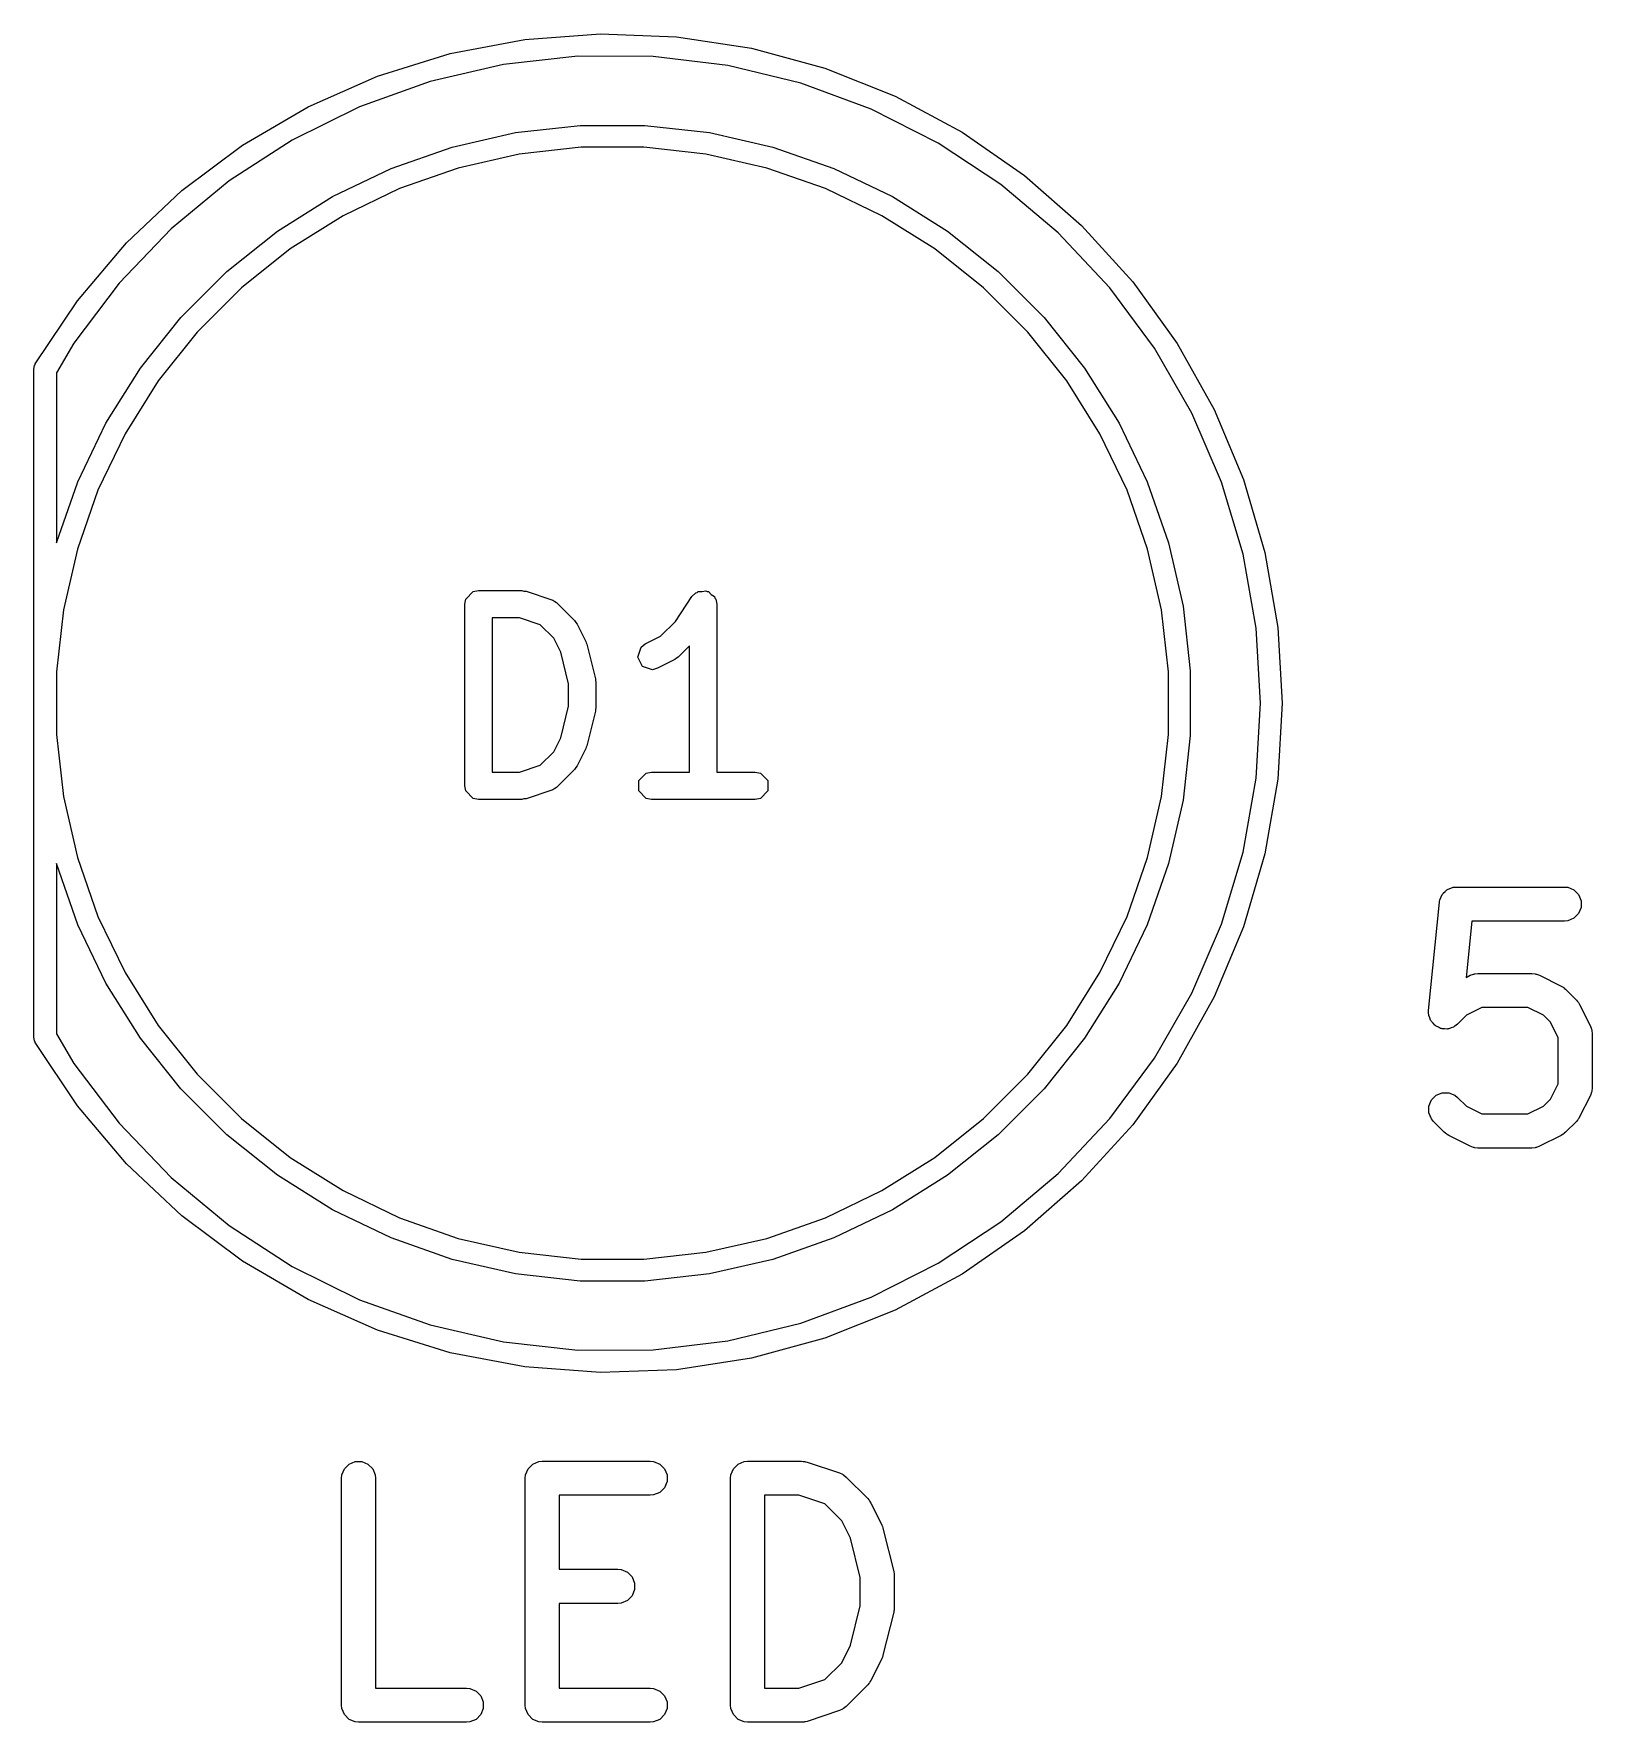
# Model space of a CAD drawing. Header units: millimetres. Extents: x 129 to 276, y -185 to -58.
# Drawn here: x 262.97 to 269.84, y -65.74 to -58.3 of the extents above; entities that cross this region are included whole.
import ezdxf

# ---------------------------------------------------------------- set-up
doc = ezdxf.new("R2010")
doc.units = ezdxf.units.MM
doc.layers.add('F.Fab', color=9, linetype='CONTINUOUS', true_color=0xafafaf)

msp = doc.modelspace()

# ---------------------------------------------------------------- linework, layer by layer
at = {"layer": 'F.Fab', "linetype": 'CONTINUOUS'}
for p, q in [((265.133294, -58.325456), (265.466959, -58.300477)), ((265.466959, -58.300477), (265.801306, -58.313443)), ((265.801306, -58.313443), (266.132034, -58.364187)), ((264.485117, -58.48748), (264.804604, -58.388059)), ((264.804604, -58.388059), (265.133294, -58.325456)), ((266.132034, -58.364187), (266.454888, -58.452057)), ((265.039002, -58.435982), (264.716523, -58.510569)), ((265.367946, -58.399222), (265.039002, -58.435982)), ((265.698934, -58.400783), (265.367946, -58.399222)), ((266.027517, -58.440644), (265.698934, -58.400783)), ((266.349277, -58.518269), (266.027517, -58.440644)), ((266.454888, -58.452057), (266.765716, -58.575922)), ((264.178945, -58.62244), (264.485117, -58.48748)), ((264.716523, -58.510569), (264.404846, -58.621981)), ((266.65989, -58.632615), (266.349277, -58.518269)), ((264.404846, -58.621981), (264.108158, -58.768719)), ((266.765716, -58.575922), (267.060517, -58.734189)), ((263.890024, -58.791204), (264.178945, -58.62244)), ((266.955181, -58.782144), (266.65989, -58.632615)), ((264.108158, -58.768719), (263.830449, -58.948811)), ((264.814069, -58.799661), (265.092859, -58.736029)), ((265.092859, -58.736029), (265.37702, -58.704012)), ((265.37702, -58.704012), (265.66298, -58.704012)), ((265.66298, -58.704012), (265.947141, -58.736029)), ((265.947141, -58.736029), (266.225931, -58.799661)), ((267.060517, -58.734189), (267.3355, -58.924821)), ((263.622073, -58.991599), (263.890024, -58.791204)), ((264.544157, -58.894107), (264.814069, -58.799661)), ((265.108963, -58.830811), (264.840684, -58.892043)), ((265.382411, -58.8), (265.108963, -58.830811)), ((265.657589, -58.8), (265.382411, -58.8)), ((265.931037, -58.830811), (265.657589, -58.8)), ((266.199316, -58.892043), (265.931037, -58.830811)), ((266.225931, -58.799661), (266.495843, -58.894107)), ((267.231179, -58.964848), (266.955181, -58.782144)), ((264.286517, -59.01818), (264.544157, -58.894107)), ((264.840684, -58.892043), (264.580948, -58.982929)), ((266.459052, -58.982929), (266.199316, -58.892043)), ((266.495843, -58.894107), (266.753483, -59.01818)), ((263.378538, -59.221049), (263.622073, -58.991599)), ((263.830449, -58.948811), (263.575452, -59.159836)), ((264.580948, -58.982929), (264.333022, -59.102324)), ((266.706978, -59.102324), (266.459052, -58.982929)), ((267.484175, -59.178268), (267.231179, -58.964848)), ((267.3355, -58.924821), (267.587127, -59.145366)), ((264.044388, -59.17032), (264.286517, -59.01818)), ((266.753483, -59.01818), (266.995612, -59.17032)), ((264.333022, -59.102324), (264.100022, -59.248728)), ((266.939978, -59.248728), (266.706978, -59.102324)), ((263.575452, -59.159836), (263.346593, -59.398958)), ((263.820816, -59.348612), (264.044388, -59.17032)), ((266.995612, -59.17032), (267.219184, -59.348612)), ((267.710768, -59.419538), (267.484175, -59.178268)), ((267.587127, -59.145366), (267.812161, -59.392986)), ((263.162553, -59.4766), (263.378538, -59.221049)), ((264.100022, -59.248728), (263.884879, -59.420299)), ((267.155121, -59.420299), (266.939978, -59.248728)), ((263.618612, -59.550816), (263.820816, -59.348612)), ((267.219184, -59.348612), (267.421388, -59.550816)), ((263.346593, -59.398958), (263.14695, -59.662962)), ((263.884879, -59.420299), (263.690299, -59.614879)), ((267.349701, -59.614879), (267.155121, -59.420299)), ((267.907912, -59.685414), (267.710768, -59.419538)), ((267.812161, -59.392986), (268.007706, -59.664497)), ((262.976897, -59.754966), (263.162553, -59.4766)), ((263.44032, -59.774388), (263.618612, -59.550816)), ((267.421388, -59.550816), (267.59968, -59.774388)), ((263.14695, -59.662962), (263.07, -59.793909)), ((263.690299, -59.614879), (263.518728, -59.830022)), ((267.521272, -59.830022), (267.349701, -59.614879)), ((268.072957, -59.97232), (267.907912, -59.685414)), ((268.007706, -59.664497), (268.171247, -59.956405)), ((262.97, -59.780306), (262.973806, -59.761172)), ((262.97, -62.719694), (262.97, -59.780306)), ((262.973806, -59.761172), (262.976014, -59.758963)), ((262.976014, -59.758963), (262.976897, -59.754966)), ((263.07, -59.793909), (263.07, -60.5431)), ((263.28818, -60.016517), (263.44032, -59.774388)), ((267.59968, -59.774388), (267.75182, -60.016517)), ((263.518728, -59.830022), (263.372324, -60.063022)), ((267.667676, -60.063022), (267.521272, -59.830022)), ((268.171247, -59.956405), (268.300681, -60.264955)), ((263.164107, -60.274157), (263.28818, -60.016517)), ((267.75182, -60.016517), (267.875893, -60.274157)), ((268.203684, -60.276402), (268.072957, -59.97232)), ((263.372324, -60.063022), (263.252929, -60.310948)), ((267.787071, -60.310948), (267.667676, -60.063022)), ((263.07, -60.5431), (263.164107, -60.274157)), ((263.252929, -60.310948), (263.162043, -60.570684)), ((267.877957, -60.570684), (267.787071, -60.310948)), ((267.875893, -60.274157), (267.970339, -60.544069)), ((268.298337, -60.593572), (268.203684, -60.276402)), ((268.300681, -60.264955), (268.394342, -60.586178)), ((267.970339, -60.544069), (268.033971, -60.822859)), ((263.162043, -60.570684), (263.100811, -60.838963)), ((267.939189, -60.838963), (267.877957, -60.570684)), ((268.355642, -60.919565), (268.298337, -60.593572)), ((268.394342, -60.586178), (268.451024, -60.91594)), ((264.874091, -60.790894), (264.906563, -60.758422)), ((264.906563, -60.758422), (264.929524, -60.753855)), ((264.929524, -60.753855), (265.12, -60.753855)), ((265.12, -60.753855), (265.129433, -60.755731)), ((265.129433, -60.755731), (265.138974, -60.756934)), ((265.138974, -60.756934), (265.25326, -60.795029)), ((265.870077, -60.780573), (265.886614, -60.764001)), ((265.886614, -60.764001), (265.892671, -60.762789)), ((265.892671, -60.762789), (265.897039, -60.758422)), ((265.897039, -60.758422), (265.914512, -60.758422)), ((265.914512, -60.758422), (265.931644, -60.754996)), ((265.931644, -60.754996), (265.936783, -60.758422)), ((265.936783, -60.758422), (265.942961, -60.758422)), ((265.942961, -60.758422), (265.955316, -60.770777)), ((265.955316, -60.770777), (265.969854, -60.780469)), ((263.100811, -60.838963), (263.07, -61.112411)), ((264.869524, -60.813855), (264.874091, -60.790894)), ((264.869524, -61.613855), (264.869524, -60.813855)), ((265.25326, -60.795029), (265.25587, -60.796517)), ((265.25587, -60.796517), (265.257247, -60.796517)), ((265.257247, -60.796517), (265.265236, -60.801855)), ((265.265236, -60.801855), (265.273598, -60.806622)), ((265.273598, -60.806622), (265.274214, -60.807855)), ((265.274214, -60.807855), (265.276712, -60.809524)), ((265.276712, -60.809524), (265.352902, -60.885714)), ((265.79718, -60.889916), (265.870077, -60.780573)), ((265.969854, -60.780469), (265.971065, -60.786526)), ((265.971065, -60.786526), (265.975433, -60.790894)), ((265.975433, -60.790894), (265.98, -60.813855)), ((265.98, -60.813855), (265.98, -61.553855)), ((267.97, -61.112411), (267.939189, -60.838963)), ((268.033971, -60.822859), (268.065988, -61.10702)), ((265.110263, -60.873855), (264.989524, -60.873855)), ((264.989524, -60.873855), (264.989524, -61.553855)), ((265.201876, -60.904392), (265.110263, -60.873855)), ((265.261162, -60.963678), (265.201876, -60.904392)), ((265.352902, -60.885714), (265.358239, -60.893701)), ((265.358239, -60.893701), (265.364142, -60.901307)), ((265.364142, -60.901307), (265.402237, -60.977499)), ((265.732077, -60.955019), (265.79718, -60.889916)), ((268.37483, -61.25), (268.355642, -60.919565)), ((268.451024, -60.91594), (268.47, -61.25)), ((265.291961, -61.025276), (265.261162, -60.963678)), ((265.402237, -60.977499), (265.403973, -60.983838)), ((265.403973, -60.983838), (265.406779, -60.989779)), ((265.406779, -60.989779), (265.444876, -61.14216)), ((265.646101, -61.003113), (265.664595, -60.98876)), ((265.664595, -60.98876), (265.732077, -60.955019)), ((265.86, -60.996802), (265.810046, -61.046757)), ((265.86, -61.553855), (265.86, -60.996802)), ((265.326667, -61.164096), (265.291961, -61.025276)), ((265.631579, -61.046679), (265.646101, -61.003113)), ((265.652115, -61.087753), (265.631579, -61.046679)), ((265.794452, -61.057997), (265.718261, -61.096092)), ((265.802051, -61.052099), (265.794452, -61.057997)), ((265.810046, -61.046757), (265.802051, -61.052099)), ((263.07, -61.112411), (263.07, -61.387589)), ((265.444876, -61.14216), (265.445233, -61.149504)), ((265.445233, -61.149504), (265.446667, -61.156712)), ((265.695681, -61.102275), (265.652115, -61.087753)), ((265.718261, -61.096092), (265.695681, -61.102275)), ((267.97, -61.387589), (267.97, -61.112411)), ((268.065988, -61.10702), (268.065988, -61.39298)), ((265.326667, -61.263613), (265.326667, -61.164096)), ((265.446667, -61.156712), (265.446667, -61.270998)), ((265.291961, -61.402432), (265.326667, -61.263613)), ((265.444876, -61.28555), (265.406779, -61.437931)), ((265.445233, -61.278205), (265.444876, -61.28555)), ((265.446667, -61.270998), (265.445233, -61.278205)), ((268.355642, -61.580435), (268.37483, -61.25)), ((268.47, -61.25), (268.451024, -61.58406)), ((263.07, -61.387589), (263.100811, -61.661037)), ((265.261163, -61.46403), (265.291961, -61.402432)), ((265.403973, -61.44387), (265.402237, -61.450212)), ((265.406779, -61.437931), (265.403973, -61.44387)), ((267.939189, -61.661037), (267.97, -61.387589)), ((268.065988, -61.39298), (268.033971, -61.677141)), ((265.110263, -61.553855), (265.201874, -61.523318)), ((265.201874, -61.523318), (265.261163, -61.46403)), ((265.402237, -61.450212), (265.364142, -61.526402)), ((264.989524, -61.553855), (265.110263, -61.553855)), ((265.352903, -61.541995), (265.276713, -61.618186)), ((265.358246, -61.533998), (265.352903, -61.541995)), ((265.364142, -61.526402), (265.358246, -61.533998)), ((265.635995, -61.590894), (265.668467, -61.558422)), ((265.635995, -61.636816), (265.635995, -61.590894)), ((265.668467, -61.558422), (265.691428, -61.553855)), ((265.691428, -61.553855), (265.86, -61.553855)), ((265.98, -61.553855), (266.148571, -61.553855)), ((266.148571, -61.553855), (266.171532, -61.558422)), ((266.171532, -61.558422), (266.204004, -61.590894)), ((266.204004, -61.590894), (266.204004, -61.636816)), ((268.298337, -61.906428), (268.355642, -61.580435)), ((268.451024, -61.58406), (268.394342, -61.913822)), ((263.100811, -61.661037), (263.162043, -61.929316)), ((264.874091, -61.636816), (264.869524, -61.613855)), ((264.906563, -61.669288), (264.874091, -61.636816)), ((264.929524, -61.673855), (264.906563, -61.669288)), ((265.129433, -61.671978), (265.12, -61.673855)), ((265.138974, -61.670776), (265.129433, -61.671978)), ((265.25326, -61.632681), (265.138974, -61.670776)), ((265.25587, -61.631193), (265.25326, -61.632681)), ((265.257248, -61.631193), (265.25587, -61.631193)), ((265.265243, -61.62585), (265.257248, -61.631193)), ((265.273598, -61.621088), (265.265243, -61.62585)), ((265.274214, -61.619855), (265.273598, -61.621088)), ((265.276713, -61.618186), (265.274214, -61.619855)), ((265.668467, -61.669288), (265.635995, -61.636816)), ((265.691428, -61.673855), (265.668467, -61.669288)), ((266.171532, -61.669288), (266.148571, -61.673855)), ((266.204004, -61.636816), (266.171532, -61.669288)), ((267.877957, -61.929316), (267.939189, -61.661037)), ((265.12, -61.673855), (264.929524, -61.673855)), ((266.148571, -61.673855), (265.691428, -61.673855)), ((268.033971, -61.677141), (267.970339, -61.955931)), ((263.164107, -62.225843), (263.07, -61.956899)), ((263.07, -61.956899), (263.07, -62.70609)), ((263.162043, -61.929316), (263.252929, -62.189052)), ((267.787071, -62.189052), (267.877957, -61.929316)), ((267.970339, -61.955931), (267.875893, -62.225843)), ((268.203684, -62.223598), (268.298337, -61.906428)), ((268.394342, -61.913822), (268.300681, -62.235045)), ((269.164536, -62.120187), (269.165249, -62.118464)), ((269.165249, -62.118464), (269.166357, -62.11294)), ((269.166357, -62.11294), (269.171539, -62.10328)), ((269.171539, -62.10328), (269.175735, -62.093151)), ((269.175735, -62.093151), (269.178406, -62.090479)), ((269.178406, -62.090479), (269.180191, -62.087153)), ((269.180191, -62.087153), (269.188673, -62.080212)), ((269.188673, -62.080212), (269.196427, -62.072459)), ((269.196427, -62.072459), (269.199915, -62.071013)), ((269.199915, -62.071013), (269.202839, -62.068622)), ((269.202839, -62.068622), (269.213336, -62.065454)), ((269.213336, -62.065454), (269.223463, -62.06126)), ((269.223463, -62.06126), (269.229068, -62.060707)), ((269.229068, -62.060707), (269.230855, -62.060169)), ((269.230855, -62.060169), (269.232683, -62.060351)), ((269.232683, -62.060351), (269.238095, -62.059819)), ((269.238095, -62.059819), (269.714285, -62.059819)), ((269.714285, -62.059819), (269.728917, -62.06126)), ((269.728917, -62.06126), (269.755953, -62.072459)), ((269.755953, -62.072459), (269.776645, -62.093151)), ((269.776645, -62.093151), (269.787844, -62.120187)), ((263.252929, -62.189052), (263.372324, -62.436978)), ((267.667676, -62.436978), (267.787071, -62.189052)), ((269.115848, -62.603546), (269.163467, -62.127356)), ((269.163467, -62.127356), (269.164536, -62.122023)), ((269.164536, -62.122023), (269.164536, -62.120187)), ((269.776645, -62.176487), (269.755953, -62.197179)), ((269.787844, -62.149451), (269.776645, -62.176487)), ((269.787844, -62.120187), (269.787844, -62.149451)), ((263.28818, -62.483483), (263.164107, -62.225843)), ((267.875893, -62.225843), (267.75182, -62.483483)), ((268.072957, -62.52768), (268.203684, -62.223598)), ((268.300681, -62.235045), (268.171247, -62.543595)), ((269.305969, -62.209819), (269.28115, -62.458009)), ((269.714285, -62.209819), (269.305969, -62.209819)), ((269.728917, -62.208378), (269.714285, -62.209819)), ((269.755953, -62.197179), (269.728917, -62.208378)), ((263.44032, -62.725612), (263.28818, -62.483483)), ((263.372324, -62.436978), (263.518728, -62.669978)), ((267.521272, -62.669978), (267.667676, -62.436978)), ((267.75182, -62.483483), (267.59968, -62.725612)), ((269.28115, -62.458009), (269.299792, -62.448689)), ((269.299792, -62.448689), (269.313523, -62.443434)), ((269.313523, -62.443434), (269.316212, -62.443242)), ((269.316212, -62.443242), (269.318701, -62.442212)), ((269.318701, -62.442212), (269.333333, -62.440771)), ((269.333333, -62.440771), (269.571428, -62.440771)), ((269.571428, -62.440771), (269.58606, -62.442212)), ((269.58606, -62.442212), (269.588549, -62.443243)), ((269.588549, -62.443243), (269.591237, -62.443434)), ((269.591237, -62.443434), (269.604969, -62.448689)), ((269.604969, -62.448689), (269.700207, -62.496308)), ((267.907912, -62.814586), (268.072957, -62.52768)), ((268.171247, -62.543595), (268.007706, -62.835503)), ((269.700207, -62.496308), (269.706506, -62.500272)), ((269.706506, -62.500272), (269.708334, -62.50103)), ((269.708334, -62.50103), (269.71039, -62.502718)), ((269.71039, -62.502718), (269.71265, -62.50414)), ((269.71265, -62.50414), (269.713949, -62.505638)), ((269.713949, -62.505638), (269.719699, -62.510357)), ((269.719699, -62.510357), (269.767318, -62.557976)), ((269.767318, -62.557976), (269.772036, -62.563725)), ((269.772036, -62.563725), (269.773535, -62.565025)), ((269.115826, -62.618249), (269.115848, -62.603546)), ((269.116917, -62.621864), (269.115826, -62.618249)), ((269.116917, -62.62564), (269.116917, -62.621864)), ((269.121111, -62.635765), (269.116917, -62.62564)), ((269.124279, -62.646265), (269.121111, -62.635765)), ((269.282522, -62.625029), (269.243509, -62.664042)), ((269.351038, -62.590771), (269.282522, -62.625029)), ((269.553723, -62.590771), (269.351038, -62.590771)), ((269.622239, -62.625029), (269.553723, -62.590771)), ((269.652646, -62.655436), (269.622239, -62.625029)), ((269.773535, -62.565025), (269.774956, -62.567284)), ((269.774956, -62.567284), (269.776645, -62.569341)), ((269.776645, -62.569341), (269.777402, -62.571168)), ((269.777402, -62.571168), (269.781367, -62.577468)), ((269.781367, -62.577468), (269.828986, -62.672706)), ((263.07, -62.70609), (263.14695, -62.837038)), ((263.518728, -62.669978), (263.690299, -62.885121)), ((267.349701, -62.885121), (267.521272, -62.669978)), ((269.12667, -62.649188), (269.124279, -62.646265)), ((269.128116, -62.652677), (269.12667, -62.649188)), ((269.135869, -62.66043), (269.128116, -62.652677)), ((269.14281, -62.668913), (269.135869, -62.66043)), ((269.146136, -62.670697), (269.14281, -62.668913)), ((269.148808, -62.673369), (269.146136, -62.670697)), ((269.158935, -62.677564), (269.148808, -62.673369)), ((269.168597, -62.682747), (269.158935, -62.677564)), ((269.172356, -62.683122), (269.168597, -62.682747)), ((269.175845, -62.684568), (269.172356, -62.683122)), ((269.186806, -62.684568), (269.175845, -62.684568)), ((269.197716, -62.685659), (269.186806, -62.684568)), ((269.201332, -62.684568), (269.197716, -62.685659)), ((269.205107, -62.684568), (269.201332, -62.684568)), ((269.215232, -62.680373), (269.205107, -62.684568)), ((269.225732, -62.677206), (269.215232, -62.680373)), ((269.228655, -62.674814), (269.225732, -62.677206)), ((269.232144, -62.673369), (269.228655, -62.674814)), ((269.243509, -62.664042), (269.232144, -62.673369)), ((269.686904, -62.723952), (269.652646, -62.655436)), ((269.828986, -62.672706), (269.834241, -62.686437)), ((269.834241, -62.686437), (269.834432, -62.689126)), ((269.834432, -62.689126), (269.835463, -62.691615)), ((269.835463, -62.691615), (269.836904, -62.706247)), ((269.836904, -62.706247), (269.836904, -62.944342)), ((262.973806, -62.738828), (262.97, -62.719694)), ((262.976014, -62.741036), (262.973806, -62.738828)), ((262.976897, -62.745034), (262.976014, -62.741036)), ((263.162553, -63.0234), (262.976897, -62.745034)), ((263.618612, -62.949184), (263.44032, -62.725612)), ((267.59968, -62.725612), (267.421388, -62.949184)), ((269.686904, -62.926637), (269.686904, -62.723952)), ((263.14695, -62.837038), (263.346593, -63.101042)), ((267.710768, -63.080462), (267.907912, -62.814586)), ((268.007706, -62.835503), (267.812161, -63.107014)), ((263.690299, -62.885121), (263.884879, -63.079701)), ((267.155121, -63.079701), (267.349701, -62.885121)), ((269.652645, -62.995153), (269.686904, -62.926637)), ((263.820816, -63.151388), (263.618612, -62.949184)), ((267.421388, -62.949184), (267.219184, -63.151388)), ((269.116917, -63.024948), (269.128116, -62.997912)), ((269.128116, -62.997912), (269.148809, -62.977219)), ((269.148809, -62.977219), (269.175845, -62.966021)), ((269.175845, -62.966021), (269.205108, -62.966021)), ((269.205108, -62.966021), (269.232144, -62.97722)), ((269.232144, -62.97722), (269.24351, -62.986548)), ((269.24351, -62.986548), (269.282522, -63.025561)), ((269.622238, -63.025561), (269.652645, -62.995153)), ((269.828986, -62.977883), (269.781367, -63.073121)), ((269.834241, -62.964152), (269.828986, -62.977883)), ((269.834432, -62.961462), (269.834241, -62.964152)), ((269.835463, -62.958974), (269.834432, -62.961462)), ((269.836904, -62.944342), (269.835463, -62.958974)), ((263.378538, -63.278951), (263.162553, -63.0234)), ((263.884879, -63.079701), (264.100022, -63.251272)), ((266.939978, -63.251272), (267.155121, -63.079701)), ((267.484175, -63.321732), (267.710768, -63.080462)), ((269.116917, -63.054211), (269.116917, -63.024948)), ((269.128115, -63.081247), (269.116917, -63.054211)), ((269.137442, -63.092612), (269.128115, -63.081247)), ((269.282522, -63.025561), (269.351038, -63.059819)), ((269.351038, -63.059819), (269.553723, -63.059819)), ((269.553723, -63.059819), (269.622238, -63.025561)), ((269.773535, -63.085564), (269.772036, -63.086863)), ((269.774956, -63.083305), (269.773535, -63.085564)), ((269.776646, -63.081247), (269.774956, -63.083305)), ((269.777403, -63.079417), (269.776646, -63.081247)), ((269.781367, -63.073121), (269.777403, -63.079417)), ((263.346593, -63.101042), (263.575452, -63.340164)), ((264.044388, -63.32968), (263.820816, -63.151388)), ((267.219184, -63.151388), (266.995612, -63.32968)), ((267.812161, -63.107014), (267.587127, -63.354634)), ((269.185061, -63.140232), (269.137442, -63.092612)), ((269.19081, -63.14495), (269.185061, -63.140232)), ((269.192111, -63.14645), (269.19081, -63.14495)), ((269.19437, -63.147872), (269.192111, -63.14645)), ((269.196427, -63.14956), (269.19437, -63.147872)), ((269.198254, -63.150317), (269.196427, -63.14956)), ((269.204554, -63.154282), (269.198254, -63.150317)), ((269.299792, -63.201901), (269.204554, -63.154282)), ((269.700207, -63.154282), (269.604969, -63.201901)), ((269.706506, -63.150317), (269.700207, -63.154282)), ((269.708334, -63.14956), (269.706506, -63.150317)), ((269.71039, -63.147872), (269.708334, -63.14956)), ((269.71265, -63.14645), (269.71039, -63.147872)), ((269.71395, -63.14495), (269.71265, -63.14645)), ((269.7197, -63.140232), (269.71395, -63.14495)), ((269.767318, -63.092613), (269.7197, -63.140232)), ((269.772036, -63.086863), (269.767318, -63.092613)), ((269.313523, -63.207156), (269.299792, -63.201901)), ((269.316212, -63.207347), (269.313523, -63.207156)), ((269.318701, -63.208378), (269.316212, -63.207347)), ((269.333333, -63.209819), (269.318701, -63.208378)), ((269.571428, -63.209819), (269.333333, -63.209819)), ((269.58606, -63.208378), (269.571428, -63.209819)), ((269.588549, -63.207346), (269.58606, -63.208378)), ((269.591237, -63.207156), (269.588549, -63.207346)), ((269.604969, -63.201901), (269.591237, -63.207156)), ((263.622073, -63.508401), (263.378538, -63.278951)), ((264.100022, -63.251272), (264.333022, -63.397676)), ((266.706978, -63.397676), (266.939978, -63.251272)), ((263.575452, -63.340164), (263.830449, -63.551189)), ((264.286517, -63.48182), (264.044388, -63.32968)), ((266.995612, -63.32968), (266.753483, -63.48182)), ((267.231179, -63.535152), (267.484175, -63.321732)), ((267.587127, -63.354634), (267.3355, -63.575179)), ((264.333022, -63.397676), (264.580948, -63.517071)), ((266.459052, -63.517071), (266.706978, -63.397676)), ((263.890024, -63.708796), (263.622073, -63.508401)), ((264.544157, -63.605893), (264.286517, -63.48182)), ((264.580948, -63.517071), (264.840684, -63.607957)), ((266.199316, -63.607957), (266.459052, -63.517071)), ((266.753483, -63.48182), (266.495843, -63.605893)), ((263.830449, -63.551189), (264.108158, -63.731281)), ((264.814069, -63.700339), (264.544157, -63.605893)), ((266.495843, -63.605893), (266.225931, -63.700339)), ((266.955181, -63.717856), (267.231179, -63.535152)), ((267.3355, -63.575179), (267.060517, -63.765811)), ((264.840684, -63.607957), (265.108963, -63.669189)), ((265.108963, -63.669189), (265.382411, -63.7)), ((265.657589, -63.7), (265.931037, -63.669189)), ((265.931037, -63.669189), (266.199316, -63.607957)), ((264.178945, -63.87756), (263.890024, -63.708796)), ((264.108158, -63.731281), (264.404846, -63.878019)), ((265.092859, -63.763971), (264.814069, -63.700339)), ((265.382411, -63.7), (265.657589, -63.7)), ((266.225931, -63.700339), (265.947141, -63.763971)), ((266.65989, -63.867385), (266.955181, -63.717856)), ((265.37702, -63.795988), (265.092859, -63.763971)), ((265.66298, -63.795988), (265.37702, -63.795988)), ((265.947141, -63.763971), (265.66298, -63.795988)), ((267.060517, -63.765811), (266.765716, -63.924078)), ((264.485117, -64.01252), (264.178945, -63.87756)), ((264.404846, -63.878019), (264.716523, -63.989431)), ((266.349277, -63.981731), (266.65989, -63.867385)), ((266.765716, -63.924078), (266.454888, -64.047943)), ((264.804604, -64.111941), (264.485117, -64.01252)), ((264.716523, -63.989431), (265.039002, -64.064018)), ((266.027517, -64.059356), (266.349277, -63.981731)), ((266.454888, -64.047943), (266.132034, -64.135813)), ((265.133294, -64.174544), (264.804604, -64.111941)), ((265.039002, -64.064018), (265.367946, -64.100778)), ((265.367946, -64.100778), (265.698934, -64.099217)), ((265.698934, -64.099217), (266.027517, -64.059356)), ((265.466959, -64.199523), (265.133294, -64.174544)), ((265.801306, -64.186557), (265.466959, -64.199523)), ((266.132034, -64.135813), (265.801306, -64.186557)), ((264.327393, -64.650187), (264.338592, -64.623151)), ((264.338592, -64.623151), (264.359284, -64.602459)), ((264.359284, -64.602459), (264.38632, -64.59126)), ((264.38632, -64.59126), (264.415584, -64.59126)), ((264.415584, -64.59126), (264.44262, -64.602459)), ((264.44262, -64.602459), (264.463312, -64.623151)), ((264.463312, -64.623151), (264.474511, -64.650187)), ((265.136917, -64.650187), (265.148116, -64.623151)), ((265.148116, -64.623151), (265.168808, -64.602459)), ((265.168808, -64.602459), (265.195844, -64.59126)), ((265.195844, -64.59126), (265.210476, -64.589819)), ((265.210476, -64.589819), (265.686666, -64.589819)), ((265.686666, -64.589819), (265.701298, -64.59126)), ((265.701298, -64.59126), (265.728334, -64.602459)), ((265.728334, -64.602459), (265.749026, -64.623151)), ((265.749026, -64.623151), (265.760225, -64.650187)), ((266.041679, -64.650187), (266.052878, -64.623151)), ((266.052878, -64.623151), (266.07357, -64.602459)), ((266.07357, -64.602459), (266.100606, -64.59126)), ((266.100606, -64.59126), (266.115238, -64.589819)), ((266.115238, -64.589819), (266.353333, -64.589819)), ((266.353333, -64.589819), (266.360738, -64.590548)), ((266.360738, -64.590548), (266.362713, -64.590408)), ((266.362713, -64.590408), (266.36531, -64.590998)), ((266.36531, -64.590998), (266.367965, -64.59126)), ((266.367965, -64.59126), (266.369796, -64.592018)), ((266.369796, -64.592018), (266.37705, -64.593668)), ((266.37705, -64.593668), (266.519907, -64.641287)), ((266.519907, -64.641287), (266.533332, -64.647281)), ((266.533332, -64.647281), (266.535367, -64.649046)), ((264.325952, -64.664819), (264.327393, -64.650187)), ((264.325952, -65.664819), (264.325952, -64.664819)), ((264.474511, -64.650187), (264.475952, -64.664819)), ((264.475952, -64.664819), (264.475952, -65.589819)), ((265.135476, -64.664819), (265.136917, -64.650187)), ((265.135476, -65.664819), (265.135476, -64.664819)), ((265.749026, -64.706487), (265.728334, -64.727179)), ((265.760225, -64.679451), (265.749026, -64.706487)), ((265.760225, -64.650187), (265.760225, -64.679451)), ((266.040238, -64.664819), (266.041679, -64.650187)), ((266.040238, -65.664819), (266.040238, -64.664819)), ((266.535367, -64.649046), (266.537858, -64.650078)), ((266.537858, -64.650078), (266.549223, -64.659405)), ((266.549223, -64.659405), (266.644461, -64.754643)), ((265.686666, -64.739819), (265.285476, -64.739819)), ((265.285476, -64.739819), (265.285476, -65.066009)), ((265.701298, -64.738378), (265.686666, -64.739819)), ((265.728334, -64.727179), (265.701298, -64.738378)), ((266.341163, -64.739819), (266.190238, -64.739819)), ((266.190238, -64.739819), (266.190238, -65.589819)), ((266.455676, -64.77799), (266.341163, -64.739819)), ((266.529789, -64.852103), (266.455676, -64.77799)), ((266.644461, -64.754643), (266.649181, -64.760393)), ((266.649181, -64.760393), (266.650678, -64.761692)), ((266.650678, -64.761692), (266.652097, -64.763946)), ((266.652097, -64.763946), (266.653789, -64.766008)), ((266.653789, -64.766008), (266.654547, -64.76784)), ((266.654547, -64.76784), (266.65851, -64.774135)), ((266.65851, -64.774135), (266.706129, -64.869373)), ((266.568282, -64.92909), (266.529789, -64.852103)), ((266.706129, -64.869373), (266.706538, -64.870442)), ((266.706538, -64.870442), (266.706861, -64.870878)), ((266.706861, -64.870878), (266.709053, -64.877014)), ((266.611666, -65.102624), (266.568282, -64.92909)), ((266.709053, -64.877014), (266.711384, -64.883104)), ((266.711384, -64.883104), (266.711422, -64.883644)), ((266.711422, -64.883644), (266.711808, -64.884724)), ((266.711808, -64.884724), (266.759427, -65.0752)), ((265.285476, -65.066009), (265.543809, -65.066009)), ((265.543809, -65.066009), (265.558441, -65.06745)), ((265.558441, -65.06745), (265.585477, -65.078649)), ((265.585477, -65.078649), (265.606169, -65.099341)), ((266.759427, -65.0752), (266.759802, -65.077736)), ((266.759802, -65.077736), (266.760225, -65.078758)), ((266.760225, -65.078758), (266.760767, -65.08427)), ((266.760767, -65.08427), (266.761577, -65.089744)), ((266.761577, -65.089744), (266.761414, -65.090836)), ((266.761414, -65.090836), (266.761666, -65.09339)), ((266.761666, -65.09339), (266.761666, -65.236247)), ((265.606169, -65.099341), (265.617368, -65.126377)), ((265.617368, -65.155641), (265.606169, -65.182677)), ((265.617368, -65.126377), (265.617368, -65.155641)), ((266.611666, -65.227013), (266.611666, -65.102624)), ((265.543809, -65.216009), (265.285476, -65.216009)), ((265.285476, -65.216009), (265.285476, -65.589819)), ((265.558441, -65.214568), (265.543809, -65.216009)), ((265.585477, -65.203369), (265.558441, -65.214568)), ((265.606169, -65.182677), (265.585477, -65.203369)), ((266.568282, -65.400547), (266.611666, -65.227013)), ((266.761577, -65.239893), (266.760767, -65.245366)), ((266.761666, -65.236247), (266.761414, -65.2388)), ((266.761414, -65.2388), (266.761577, -65.239893)), ((266.759427, -65.254437), (266.711808, -65.444913)), ((266.759802, -65.2519), (266.759427, -65.254437)), ((266.760225, -65.250879), (266.759802, -65.2519)), ((266.760767, -65.245366), (266.760225, -65.250879)), ((266.529788, -65.477534), (266.568282, -65.400547)), ((266.706129, -65.460264), (266.65851, -65.555502)), ((266.706538, -65.459194), (266.706129, -65.460264)), ((266.706861, -65.458759), (266.706538, -65.459194)), ((266.709053, -65.452622), (266.706861, -65.458759)), ((266.711384, -65.446533), (266.709053, -65.452622)), ((266.711422, -65.445992), (266.711384, -65.446533)), ((266.711808, -65.444913), (266.711422, -65.445992)), ((266.455676, -65.551647), (266.529788, -65.477534)), ((264.475952, -65.589819), (264.877142, -65.589819)), ((264.877142, -65.589819), (264.891774, -65.59126)), ((264.891774, -65.59126), (264.91881, -65.602459)), ((264.91881, -65.602459), (264.939502, -65.623151)), ((265.285476, -65.589819), (265.686666, -65.589819)), ((265.686666, -65.589819), (265.701298, -65.59126)), ((265.701298, -65.59126), (265.728334, -65.602459)), ((265.728334, -65.602459), (265.749026, -65.623151)), ((266.190238, -65.589819), (266.341163, -65.589819)), ((266.341163, -65.589819), (266.455676, -65.551647)), ((266.644462, -65.574993), (266.549223, -65.670233)), ((266.649179, -65.569244), (266.644462, -65.574993)), ((266.650678, -65.567945), (266.649179, -65.569244)), ((266.652099, -65.565686), (266.650678, -65.567945)), ((266.653789, -65.563628), (266.652099, -65.565686)), ((266.654546, -65.561798), (266.653789, -65.563628)), ((266.65851, -65.555502), (266.654546, -65.561798)), ((264.327393, -65.679451), (264.325952, -65.664819)), ((264.338592, -65.706487), (264.327393, -65.679451)), ((264.939502, -65.623151), (264.950701, -65.650187)), ((264.950701, -65.679451), (264.939502, -65.706487)), ((264.950701, -65.650187), (264.950701, -65.679451)), ((265.136917, -65.679451), (265.135476, -65.664819)), ((265.148116, -65.706487), (265.136917, -65.679451)), ((265.749026, -65.623151), (265.760225, -65.650187)), ((265.760225, -65.679451), (265.749026, -65.706487)), ((265.760225, -65.650187), (265.760225, -65.679451)), ((266.041679, -65.679451), (266.040238, -65.664819)), ((266.052878, -65.706487), (266.041679, -65.679451)), ((266.519907, -65.688351), (266.37705, -65.73597)), ((266.533332, -65.682357), (266.519907, -65.688351)), ((266.535367, -65.680591), (266.533332, -65.682357)), ((266.537858, -65.67956), (266.535367, -65.680591)), ((266.549223, -65.670233), (266.537858, -65.67956)), ((264.359284, -65.727179), (264.338592, -65.706487)), ((264.38632, -65.738378), (264.359284, -65.727179)), ((264.400952, -65.739819), (264.38632, -65.738378)), ((264.877142, -65.739819), (264.400952, -65.739819)), ((264.891774, -65.738378), (264.877142, -65.739819)), ((264.91881, -65.727179), (264.891774, -65.738378)), ((264.939502, -65.706487), (264.91881, -65.727179)), ((265.168808, -65.727179), (265.148116, -65.706487)), ((265.195844, -65.738378), (265.168808, -65.727179)), ((265.210476, -65.739819), (265.195844, -65.738378)), ((265.686666, -65.739819), (265.210476, -65.739819)), ((265.701298, -65.738378), (265.686666, -65.739819)), ((265.728334, -65.727179), (265.701298, -65.738378)), ((265.749026, -65.706487), (265.728334, -65.727179)), ((266.07357, -65.727179), (266.052878, -65.706487)), ((266.100606, -65.738378), (266.07357, -65.727179)), ((266.115238, -65.739819), (266.100606, -65.738378)), ((266.353333, -65.739819), (266.115238, -65.739819)), ((266.360738, -65.739089), (266.353333, -65.739819)), ((266.362713, -65.73923), (266.360738, -65.739089)), ((266.36531, -65.738639), (266.362713, -65.73923)), ((266.367965, -65.738378), (266.36531, -65.738639)), ((266.369796, -65.737619), (266.367965, -65.738378)), ((266.37705, -65.73597), (266.369796, -65.737619))]:
    msp.add_line(p, q, dxfattribs=at)

doc.saveas('drawing.dxf')
